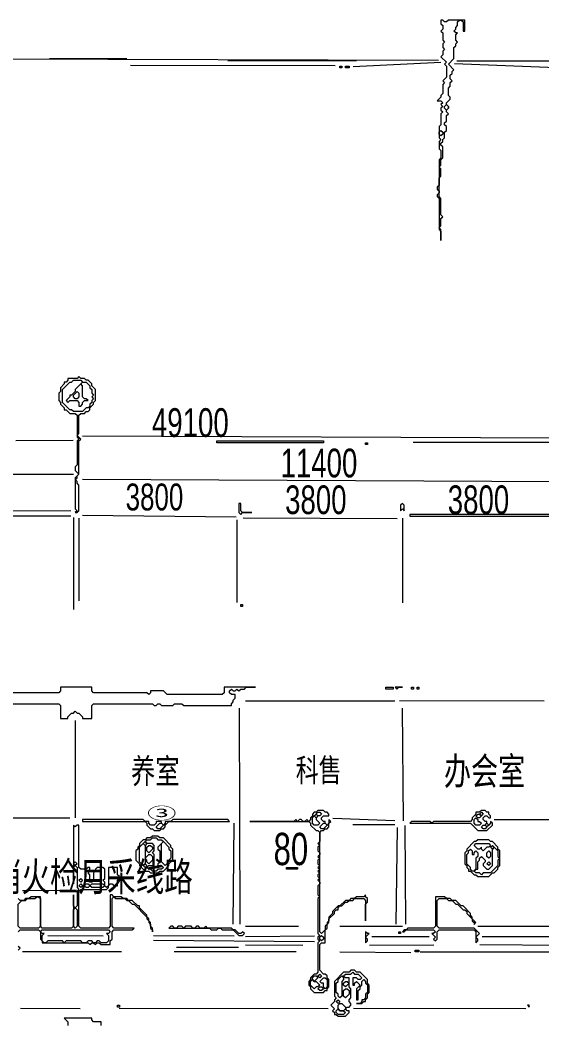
# Model space of a CAD drawing. Extents: x 10 to 1971, y 10 to 1392.
# Drawn here: x 823 to 1107, y 846 to 1392 of the extents above; entities that cross this region are included whole.
import ezdxf

# ---------------------------------------------------------------- set-up
doc = ezdxf.new("R2010")
doc.units = 0
for name, color, linetype, lineweight in [('OCR_TEXT', 6, 'Continuous', 0), ('TRACE_CURVE', 6, 'Continuous', 0), ('TRACE_STRAIGHT', 5, 'Continuous', 0), ('TRACE_TEXT_SYMBOL', 6, 'Continuous', 0)]:
    doc.layers.add(name, color=color, linetype=linetype, lineweight=lineweight)
doc.styles.add('wqy-unicode', font='wqy-unicode.lff')

msp = doc.modelspace()

# ---------------------------------------------------------------- linework, layer by layer
at = {"layer": 'TRACE_CURVE', "color": 6}
for points in [[(1052, 1392), (1052, 1390), (1053, 1389), (1053, 1387), (1052, 1386), (1053, 1385), (1053, 1381), (1054, 1380), (1053, 1379), (1053, 1377), (1054, 1376), (1053, 1375), (1053, 1373), (1052, 1372), (1055, 1369), (1054, 1368), (1055, 1367), (1055, 1361), (1053, 1359), (1054, 1358), (1053, 1357), (1053, 1352), (1052, 1351), (1052, 1350), (1050, 1348), (1052, 1348), (1053, 1347), (1052, 1346), (1053, 1345), (1052, 1344), (1052, 1343), (1053, 1342), (1052, 1341), (1052, 1335), (1051, 1334), (1051, 1328), (1052, 1327), (1051, 1326), (1051, 1322), (1052, 1321), (1052, 1317), (1051, 1316), (1051, 1302), (1050, 1301), (1050, 1300), (1051, 1299), (1051, 1298), (1050, 1297), (1050, 1296), (1051, 1295), (1051, 1278), (1052, 1277), (1052, 1272), (1052, 1278), (1051, 1279), (1052, 1280), (1052, 1284), (1053, 1285), (1052, 1286), (1052, 1295), (1051, 1296), (1051, 1306), (1052, 1307), (1052, 1311)], [(1052, 1311), (1051, 1312), (1052, 1313), (1052, 1316), (1053, 1317), (1053, 1323), (1052, 1324), (1052, 1325), (1053, 1326), (1053, 1327), (1054, 1328), (1054, 1331), (1055, 1332), (1055, 1334), (1054, 1335), (1054, 1336), (1055, 1337), (1055, 1340), (1056, 1341), (1055, 1342), (1055, 1343), (1056, 1344), (1056, 1345), (1055, 1346), (1055, 1347), (1057, 1349), (1057, 1350), (1056, 1351), (1056, 1355), (1057, 1356), (1057, 1358), (1058, 1359), (1057, 1360), (1057, 1362), (1058, 1363), (1058, 1364), (1059, 1365), (1056, 1368), (1059, 1371), (1059, 1377), (1060, 1378), (1060, 1379), (1061, 1380), (1060, 1381), (1060, 1384), (1061, 1385), (1060, 1385), (1059, 1386), (1060, 1387), (1060, 1388), (1061, 1389), (1061, 1391), (1062, 1392), (1063, 1392), (1064, 1391), (1064, 1386), (1065, 1386), (1065, 1392), (1056, 1392), (1055, 1391), (1054, 1391), (1053, 1392), (1052, 1392)], [(940, 1023), (940, 1025), (938, 1025), (937, 1026), (937, 1027), (938, 1028), (939, 1027), (940, 1027), (941, 1028), (942, 1027), (943, 1028), (945, 1028), (946, 1029), (951, 1029), (934, 1029), (934, 1026), (933, 1025), (903, 1025), (901, 1027), (894, 1027), (894, 1026), (893, 1025), (892, 1026), (863, 1026), (862, 1027), (862, 1029), (845, 1029), (845, 1027), (844, 1026), (815, 1026)], [(770, 1020), (844, 1020), (845, 1019), (845, 1012), (849, 1012), (849, 1013), (851, 1015), (852, 1015), (853, 1016), (854, 1015), (855, 1015), (857, 1013), (857, 1012), (862, 1012), (862, 1019), (863, 1020), (895, 1020), (896, 1019), (897, 1019), (898, 1020), (899, 1020), (900, 1019), (906, 1019), (907, 1020), (911, 1020), (912, 1019), (938, 1019), (938, 1020), (939, 1021), (939, 1022), (940, 1023)], [(985, 962), (984, 961), (983, 961), (982, 960), (982, 959), (981, 958), (981, 957), (980, 956), (979, 957), (978, 956), (977, 956), (976, 957), (975, 957), (974, 956), (973, 957), (972, 956), (948, 956), (980, 956), (981, 955), (981, 954), (984, 951), (985, 951), (986, 950), (986, 945), (985, 944), (986, 943), (985, 942), (985, 940), (986, 939), (986, 938), (985, 937), (986, 936), (985, 935), (985, 933), (986, 932), (985, 931), (986, 930), (985, 929), (986, 928), (985, 927), (985, 926), (986, 925), (985, 924), (986, 923), (986, 922), (985, 921), (985, 916), (986, 915), (985, 914), (985, 895), (986, 894), (985, 893), (985, 892), (986, 891), (985, 890), (985, 874), (984, 873), (983, 873), (981, 871), (981, 870), (980, 869), (980, 867), (981, 866), (981, 865)], [(990, 952), (991, 953), (991, 955), (992, 956), (991, 957), (991, 955), (990, 954), (989, 955), (989, 956), (988, 956), (987, 957), (987, 958), (988, 959), (991, 959), (991, 960), (990, 961), (989, 961), (988, 962), (985, 962)], [(861, 923), (860, 924), (861, 925), (861, 927), (860, 928), (861, 929), (861, 931), (860, 931), (859, 930), (856, 930), (855, 931), (855, 954), (854, 954), (853, 953), (852, 954), (852, 922), (852, 931), (853, 932), (854, 931), (854, 920), (855, 919), (854, 918), (854, 910), (853, 909), (852, 910), (852, 916), (852, 899), (851, 898), (835, 898), (834, 899), (834, 915), (829, 915), (828, 914), (826, 914), (825, 913), (823, 913), (822, 914)], [(981, 865), (983, 863), (988, 863), (989, 864), (990, 864), (990, 865), (991, 866), (991, 870), (990, 871), (990, 872), (989, 873), (988, 873), (986, 875), (986, 889), (987, 890), (989, 890), (989, 897), (990, 898), (990, 900), (991, 901), (991, 903), (994, 906), (994, 907), (995, 908), (996, 908), (996, 909), (997, 910), (998, 910), (1000, 912), (1001, 912), (1002, 913), (1004, 913), (1005, 914), (1010, 914), (1011, 913), (1011, 902), (1011, 911), (1012, 912), (1012, 914), (1011, 915), (1011, 916), (1010, 915), (1006, 915), (1005, 914), (1003, 914), (1002, 913), (1000, 913), (997, 910), (996, 910), (993, 907), (993, 906), (991, 904), (991, 902), (990, 901), (990, 900), (989, 899), (989, 897), (987, 895), (986, 896), (986, 950), (987, 951), (988, 951), (989, 952), (990, 952)], [(881, 913), (882, 913), (884, 911), (885, 911), (892, 904), (892, 903), (893, 902), (893, 901), (894, 900), (894, 898), (895, 897), (895, 896), (895, 898), (894, 899), (894, 901), (893, 902), (893, 903), (892, 904), (892, 905), (888, 909), (888, 910), (887, 910), (884, 913), (882, 913), (881, 914), (879, 914), (878, 915), (874, 915), (873, 916), (872, 916), (872, 899), (871, 898), (856, 898), (855, 899), (855, 918), (856, 919), (870, 919), (871, 920), (871, 921), (872, 922), (873, 922), (874, 921), (876, 921), (876, 924), (877, 925), (877, 926), (876, 927), (876, 931), (871, 931), (871, 921), (870, 920), (869, 921), (869, 923), (868, 924), (869, 925), (869, 930), (868, 931), (865, 931), (864, 930), (864, 929), (863, 928), (863, 924), (862, 923), (861, 923)], [(822, 896), (823, 897), (833, 897), (834, 896), (834, 892), (835, 891), (835, 890), (860, 890), (861, 889), (862, 890), (863, 890), (864, 889), (865, 890), (866, 890), (867, 889), (872, 889), (872, 891), (873, 892), (873, 896), (874, 897), (884, 897), (885, 898), (874, 898), (873, 899), (873, 914), (874, 915), (875, 914), (880, 914), (881, 913)], [(822, 886), (823, 887), (822, 888)]]:
    msp.add_lwpolyline(points, dxfattribs=at)
for points in [[(1054, 1345), (1055, 1346), (1056, 1345), (1056, 1344), (1055, 1343), (1054, 1344)], [(1051, 1331), (1052, 1332), (1053, 1331), (1053, 1330), (1052, 1329), (1051, 1330)], [(855, 1198), (854, 1197), (849, 1197), (849, 1196), (848, 1195), (847, 1195), (847, 1194), (845, 1192), (845, 1190), (844, 1189), (844, 1185), (845, 1184), (845, 1183), (847, 1181), (847, 1180), (848, 1180), (850, 1178), (853, 1178), (854, 1177), (854, 1165), (855, 1164), (854, 1163), (854, 1150), (853, 1149), (853, 1147), (855, 1145), (853, 1143), (853, 1126), (854, 1125), (853, 1124), (854, 1124), (855, 1125), (855, 1139), (854, 1140), (854, 1141), (853, 1142), (854, 1143), (854, 1144), (855, 1145), (855, 1163), (856, 1164), (854, 1166), (855, 1167), (855, 1177), (856, 1178), (858, 1178), (859, 1179), (860, 1179), (861, 1180), (861, 1181), (863, 1183), (863, 1184), (864, 1185), (864, 1191), (862, 1193), (862, 1194), (860, 1196), (859, 1196), (858, 1197), (856, 1197)], [(851, 1195), (852, 1196), (856, 1196), (857, 1195), (853, 1191), (853, 1190), (851, 1188), (850, 1188), (850, 1187), (848, 1185), (849, 1184), (850, 1185), (854, 1185), (855, 1184), (855, 1182), (856, 1182), (857, 1183), (857, 1184), (858, 1185), (860, 1185), (859, 1186), (858, 1186), (857, 1187), (857, 1193), (856, 1194), (857, 1195), (859, 1195), (861, 1193), (861, 1192), (862, 1191), (862, 1189), (863, 1188), (862, 1187), (863, 1186), (862, 1185), (862, 1184), (861, 1183), (861, 1182), (860, 1181), (859, 1181), (857, 1179), (852, 1179), (851, 1180), (850, 1180), (846, 1184), (846, 1191), (850, 1195)], [(854, 1190), (855, 1189), (855, 1187), (854, 1186), (853, 1186), (852, 1187), (852, 1188)], [(984, 960), (985, 961), (986, 961), (987, 960), (986, 959), (985, 959)], [(982, 958), (983, 959), (984, 958), (984, 957), (986, 955), (985, 954), (983, 954), (982, 955)], [(983, 959), (984, 960), (985, 959), (984, 958)], [(988, 955), (989, 955), (990, 954), (988, 952), (987, 952), (986, 953)], [(852, 933), (853, 934), (854, 933), (853, 932)], [(855, 924), (856, 925), (857, 924), (856, 923)], [(855, 921), (856, 922), (857, 921), (856, 920)], [(858, 921), (859, 922), (860, 922), (861, 921), (860, 920), (859, 920)], [(861, 921), (862, 922), (868, 922), (869, 921), (868, 920), (862, 920)], [(831, 914), (832, 915), (833, 915), (834, 914), (834, 899), (833, 898), (823, 898), (822, 899), (822, 911), (824, 913), (826, 913), (827, 914)], [(852, 908), (853, 909), (854, 908), (854, 899), (853, 898), (852, 899)], [(834, 896), (835, 897), (871, 897), (872, 896), (871, 895), (870, 895), (871, 894), (871, 891), (870, 890), (867, 890), (866, 891), (865, 891), (864, 890), (863, 890), (862, 891), (860, 891), (859, 890), (857, 890), (856, 891), (848, 891), (847, 890), (846, 891), (838, 891), (837, 890), (836, 890), (835, 891), (835, 894), (836, 895), (835, 895)], [(986, 893), (987, 894), (988, 893), (988, 892), (987, 891), (986, 892)], [(981, 869), (982, 870), (983, 869), (984, 869), (986, 867), (985, 866), (984, 866), (983, 865), (981, 867)], [(982, 871), (983, 872), (984, 872), (985, 871), (983, 869), (982, 870)], [(985, 872), (986, 873), (987, 872), (986, 871)], [(988, 871), (989, 871), (990, 870), (990, 866), (989, 865), (988, 866), (988, 868), (987, 868), (986, 869)], [(985, 865), (986, 866), (987, 866), (988, 865), (987, 864), (986, 864)]]:
    msp.add_lwpolyline(points, close=True, dxfattribs=at)
at = {"layer": 'TRACE_STRAIGHT', "color": 5}
for p, q in [((411.87, 1372.14), (1050.62, 1370.24)), ((839, 1371), (881, 1371)), ((936, 1370), (1006, 1370)), ((1060.63, 1369.87), (1328.13, 1369.9)), ((883.12, 1367.37), (994.38, 1367.25)), ((1004.3, 1366.75), (1051.93, 1369.02)), ((1059.31, 1368.36), (1129.4, 1365.65)), ((820.61, 1163.2), (851.88, 1163.52)), ((856.87, 1165.75), (1116.88, 1164.76)), ((1036.88, 1162.3), (1116.88, 1162.3)), ((795, 1145), (852, 1145)), ((856.87, 1142.29), (1116.87, 1140.99)), ((816.88, 1124.97), (850.63, 1125.11)), ((769.37, 1122.29), (850.63, 1122.31)), ((852.15, 1071.37), (852.27, 1121.38)), ((855, 1121), (855, 1076)), ((856.87, 1122.56), (940.61, 1121.68)), ((941.06, 1075.12), (941.11, 1120.13)), ((944.37, 1121.25), (1028.12, 1120.86)), ((1031, 1121), (1031, 1075)), ((945.62, 1021.71), (1026.87, 1021.71)), ((1029.38, 1021.74), (1108.13, 1021.7)), ((942.27, 1017.62), (942.63, 900.12)), ((1030.87, 1017.65), (1031.43, 956.39)), ((853, 1011), (853, 958)), ((815, 958), (850, 958)), ((938.95, 900.13), (939.43, 955.14)), ((993.13, 957.84), (1026.88, 956.47)), ((1081, 957), (1116, 957)), ((1004.11, 954.38), (1026.88, 954.33)), ((1027.64, 900.13), (1028.31, 952.62)), ((1032.38, 953.88), (1032.72, 900.12)), ((824.37, 918.43), (851.88, 918.53)), ((945.62, 899.02), (974.38, 899.09)), ((997, 899), (1031, 899)), ((1072, 899), (1116, 899)), ((838.13, 893.9), (868.13, 893.75)), ((895.63, 893.95), (939.38, 893.71)), ((895.63, 891.4), (983.12, 890.76)), ((945.62, 893.35), (983.13, 893.71)), ((1014.37, 893.45), (1045.63, 893.45)), ((1074.37, 893.46), (1143.13, 893.43)), ((824.37, 885.3), (878.13, 885.27)), ((906.88, 885.32), (973.13, 885.25)), ((908.12, 887.62), (941.88, 887.62)), ((945.63, 888.94), (976.88, 888.75)), ((996.89, 885.12), (1035.63, 884.74)), ((1013.13, 888.77), (1048.13, 888.8)), ((1040.62, 885.04), (1120.62, 885.06)), ((1073.13, 888.98), (1164.38, 888.55)), ((823.12, 854.37), (855.63, 854.3)), ((876.87, 854.36), (990.63, 854.26)), ((1004.37, 854.38), (1098.13, 854.3))]:
    msp.add_line(p, q, dxfattribs=at)
at = {"layer": 'TRACE_TEXT_SYMBOL', "color": 6}
for points in [[(997, 1367), (998, 1367), (998, 1366), (997, 1366)], [(1000, 1367), (1002, 1367), (1002, 1366), (1000, 1366)], [(930, 1163), (988, 1163), (988, 1162), (930, 1162)], [(1011, 1162), (1012, 1162), (1012, 1161), (1011, 1161)], [(942, 1129), (942, 1124), (943, 1123), (944, 1124), (949, 1124), (944, 1124), (943, 1125), (943, 1129)], [(1031, 1129), (1030, 1128), (1030, 1125), (1031, 1126), (1032, 1125), (1032, 1128)], [(943, 1074), (944, 1074), (944, 1073), (943, 1073)], [(1022, 1029), (1026, 1029), (1026, 1028), (1022, 1028)], [(1027, 1029), (1028, 1028), (1029, 1029), (1031, 1029)], [(1036, 1029), (1037, 1029), (1037, 1028), (1036, 1028)], [(1039, 1029), (1040, 1029), (1040, 1028), (1039, 1028)], [(1074, 962), (1073, 961), (1071, 961), (1071, 960), (1069, 958), (1069, 957), (1068, 956), (1048, 956), (1047, 955), (1046, 956), (1036, 956), (1035, 955), (1068, 955), (1072, 951), (1077, 951), (1080, 954), (1080, 955), (1079, 956), (1079, 955), (1078, 954), (1077, 955), (1077, 956), (1076, 956), (1075, 957), (1075, 958), (1076, 959), (1077, 959), (1078, 958), (1079, 958), (1079, 959), (1078, 960), (1078, 961), (1077, 961), (1076, 962)], [(1073, 960), (1074, 961), (1075, 960), (1074, 959)], [(857, 957), (857, 956), (891, 956), (892, 955), (892, 954), (894, 952), (895, 952), (896, 951), (899, 951), (900, 952), (901, 952), (902, 953), (902, 954), (904, 956), (937, 956), (936, 957), (906, 957), (905, 956), (902, 956), (902, 955), (901, 954), (900, 955), (900, 956), (897, 956), (897, 955), (896, 954), (894, 954), (893, 955), (893, 956), (891, 956), (890, 957)], [(899, 955), (900, 955), (901, 954), (899, 952), (898, 952), (897, 953)], [(1070, 957), (1071, 958), (1072, 957), (1072, 956), (1073, 956), (1074, 955), (1073, 954), (1071, 954), (1070, 955)], [(1071, 959), (1072, 960), (1073, 960), (1074, 959), (1073, 958), (1072, 958)], [(1076, 954), (1077, 955), (1078, 954), (1077, 953)], [(1074, 953), (1075, 954), (1076, 954), (1077, 953), (1076, 952), (1075, 952)], [(895, 948), (894, 947), (892, 947), (891, 946), (890, 946), (888, 944), (888, 943), (887, 942), (887, 941), (886, 940), (886, 935), (888, 933), (888, 932), (891, 929), (893, 929), (894, 928), (898, 928), (899, 929), (901, 929), (904, 932), (904, 933), (906, 935), (906, 941), (905, 942), (905, 943), (901, 947), (899, 947), (898, 948)], [(890, 944), (891, 943), (891, 933), (890, 932), (888, 934), (888, 942)], [(890, 944), (891, 945), (892, 944), (891, 943)], [(894, 946), (895, 947), (897, 947), (898, 946), (900, 946), (901, 945), (898, 942), (898, 941), (899, 940), (899, 934), (898, 933), (898, 932), (900, 932), (901, 931), (900, 930), (898, 930), (897, 929), (895, 929), (894, 930), (893, 930), (892, 931), (893, 932), (895, 932), (896, 933), (896, 938), (895, 939), (896, 940), (896, 943), (895, 944), (892, 944), (891, 945), (892, 946)], [(900, 944), (901, 945), (904, 942), (904, 941), (905, 940), (905, 936), (904, 935), (904, 934), (902, 932), (900, 934)], [(1072, 946), (1071, 945), (1070, 945), (1066, 941), (1066, 940), (1065, 939), (1065, 933), (1066, 932), (1066, 931), (1067, 930), (1067, 929), (1068, 929), (1070, 927), (1071, 927), (1072, 926), (1078, 926), (1080, 928), (1081, 928), (1083, 930), (1083, 931), (1084, 932), (1084, 940), (1083, 941), (1083, 942), (1080, 945), (1079, 945), (1078, 946)], [(1070, 943), (1071, 944), (1078, 944), (1079, 943), (1078, 942), (1077, 942), (1075, 940), (1074, 941), (1074, 942), (1073, 941), (1072, 941)], [(892, 942), (893, 943), (894, 943), (895, 942), (895, 941), (893, 939), (892, 940)], [(1067, 940), (1068, 941), (1069, 940), (1069, 938), (1070, 938), (1070, 939), (1071, 940), (1072, 939), (1072, 937), (1071, 936), (1071, 930), (1070, 929), (1069, 929), (1068, 930), (1068, 931), (1066, 933), (1066, 938), (1067, 939)], [(1080, 941), (1081, 942), (1083, 940), (1083, 937), (1084, 936), (1083, 935), (1083, 932), (1079, 928), (1075, 928), (1074, 927), (1073, 928), (1071, 928), (1070, 929), (1071, 930), (1072, 930), (1072, 934), (1073, 935), (1073, 936), (1074, 937), (1076, 935), (1076, 934), (1075, 933), (1075, 932), (1077, 930), (1078, 930), (1080, 932)], [(1077, 939), (1078, 940), (1079, 939), (1079, 937), (1078, 936), (1077, 937)], [(1079, 942), (1080, 943), (1081, 942), (1080, 941)], [(893, 938), (894, 938), (895, 937), (895, 935), (893, 933), (892, 934), (892, 935), (891, 936)], [(1077, 933), (1078, 934), (1079, 933), (1078, 932)], [(890, 932), (891, 933), (892, 932), (891, 931)], [(968, 931), (974, 931), (974, 930), (968, 930)], [(1049, 915), (1049, 899), (1048, 898), (1034, 898), (1033, 897), (1032, 897), (1031, 896), (1032, 896), (1033, 897), (1048, 897), (1049, 896), (1048, 895), (1047, 895), (1049, 893), (1048, 892), (1049, 891), (1050, 892), (1050, 896), (1051, 897), (1070, 897), (1071, 896), (1071, 890), (1072, 891), (1072, 892), (1071, 893), (1073, 895), (1070, 898), (1051, 898), (1050, 899), (1050, 913), (1051, 914), (1055, 914), (1056, 913), (1058, 913), (1060, 911), (1061, 911), (1064, 908), (1065, 908), (1066, 907), (1066, 906), (1069, 903), (1069, 902), (1070, 901), (1070, 900), (1071, 901), (1069, 903), (1069, 904), (1068, 905), (1068, 906), (1064, 910), (1063, 910), (1060, 913), (1058, 913), (1057, 914), (1055, 914), (1054, 915)], [(905, 899), (904, 898), (926, 898), (927, 897), (930, 897), (931, 898), (932, 898), (933, 897), (939, 897), (942, 894), (944, 894), (945, 895), (944, 896), (943, 895), (942, 895), (940, 897), (939, 897), (938, 898), (925, 898), (924, 899), (923, 898), (921, 898), (920, 899), (919, 899), (918, 898), (917, 898), (916, 899), (913, 899), (912, 898), (911, 899), (909, 899), (908, 898), (907, 898), (906, 899)], [(1011, 896), (1011, 890), (1012, 891), (1012, 892), (1011, 893), (1013, 895), (1012, 895)], [(1029, 896), (1030, 896), (1030, 895), (1029, 895)], [(1038, 886), (1040, 886), (1040, 885), (1038, 885)], [(998, 872), (999, 871), (999, 870), (998, 869), (998, 861), (997, 860), (996, 861), (996, 862), (995, 863), (995, 868), (996, 869), (996, 870)], [(999, 868), (1000, 869), (1001, 869), (1002, 868), (1000, 866), (999, 867)], [(999, 864), (1000, 865), (1001, 865), (1002, 864), (1002, 862), (1000, 860), (999, 861)], [(995, 858), (996, 859), (997, 858), (996, 857)], [(996, 856), (997, 857), (998, 857), (1000, 855), (1000, 854), (999, 853), (997, 853), (996, 854)], [(876, 856), (877, 856), (877, 855), (876, 855)], [(995, 853), (996, 854), (997, 853), (999, 853), (1000, 852), (999, 851), (996, 851), (995, 852)], [(1099, 856), (1100, 855), (1100, 856)]]:
    msp.add_lwpolyline(points, close=True, dxfattribs=at)
for points in [[(1118, 1123), (1035, 1123), (1035, 1122), (1117, 1122)], [(1003, 875), (1002, 874), (999, 874), (994, 869), (994, 861), (995, 860), (994, 859), (994, 858), (992, 856), (994, 854), (993, 853), (994, 852), (994, 851), (995, 851), (996, 850), (1000, 850), (1002, 852), (1002, 853), (1001, 853), (1000, 854), (1001, 855), (1002, 855), (1003, 856), (1003, 857), (1002, 858), (1002, 859), (1003, 860), (1003, 865), (1002, 866), (1002, 871), (1000, 871), (999, 872), (1000, 873), (1003, 873), (1004, 874), (1005, 873), (1007, 873), (1009, 871), (1008, 870), (1007, 870), (1006, 871), (1004, 871), (1004, 867), (1005, 867), (1005, 868), (1006, 869), (1008, 867), (1006, 865), (1006, 859), (1007, 859), (1007, 864), (1008, 865), (1008, 866), (1009, 867), (1009, 869), (1010, 870), (1011, 869), (1011, 868), (1012, 867), (1012, 863), (1011, 862), (1011, 860), (1010, 859), (1009, 859)], [(1009, 859), (1009, 858), (1008, 857), (1006, 857), (1009, 857), (1010, 858), (1011, 858), (1011, 859), (1012, 860), (1012, 862), (1013, 863), (1013, 867), (1012, 868), (1012, 870), (1008, 874), (1006, 874), (1005, 875), (1003, 875)], [(867, 845), (867, 847), (863, 847), (862, 848), (862, 849), (847, 849), (849, 847), (849, 845)]]:
    msp.add_lwpolyline(points, dxfattribs=at)

# ---------------------------------------------------------------- texts
at = {"layer": 'OCR_TEXT', "color": 6, "style": 'wqy-unicode'}
for s, height, width, p in [('49100', 15.618, 0.72, (894.69, 1165.21)), ('11400', 15.618, 0.72, (964.68, 1143.21)), ('3800', 14.642, 0.72, (880.41, 1125.2)), ('3800', 15.618, 0.72, (967.17, 1123.21)), ('3800', 15.618, 0.72, (1055.67, 1123.21)), ('办会室', 15.026, 0.72, (1053.58, 975.89)), ('养室', 13.445, 0.72, (883.33, 976.69)), ('科售', 12.654, 0.72, (972.99, 977.59)), ('③', 6.39, 1.847773, (892, 957.28)), ('80', 17.57, 0.72, (960.91, 932.23)), ('NH-BV-4x2.5-G20.WC消火检月采线路', 15.8172, 0.72, (655.03, 918.07))]:
    msp.add_text(s, height=height, dxfattribs=dict(at, width=width)).set_placement(p)

doc.saveas('drawing.dxf')
